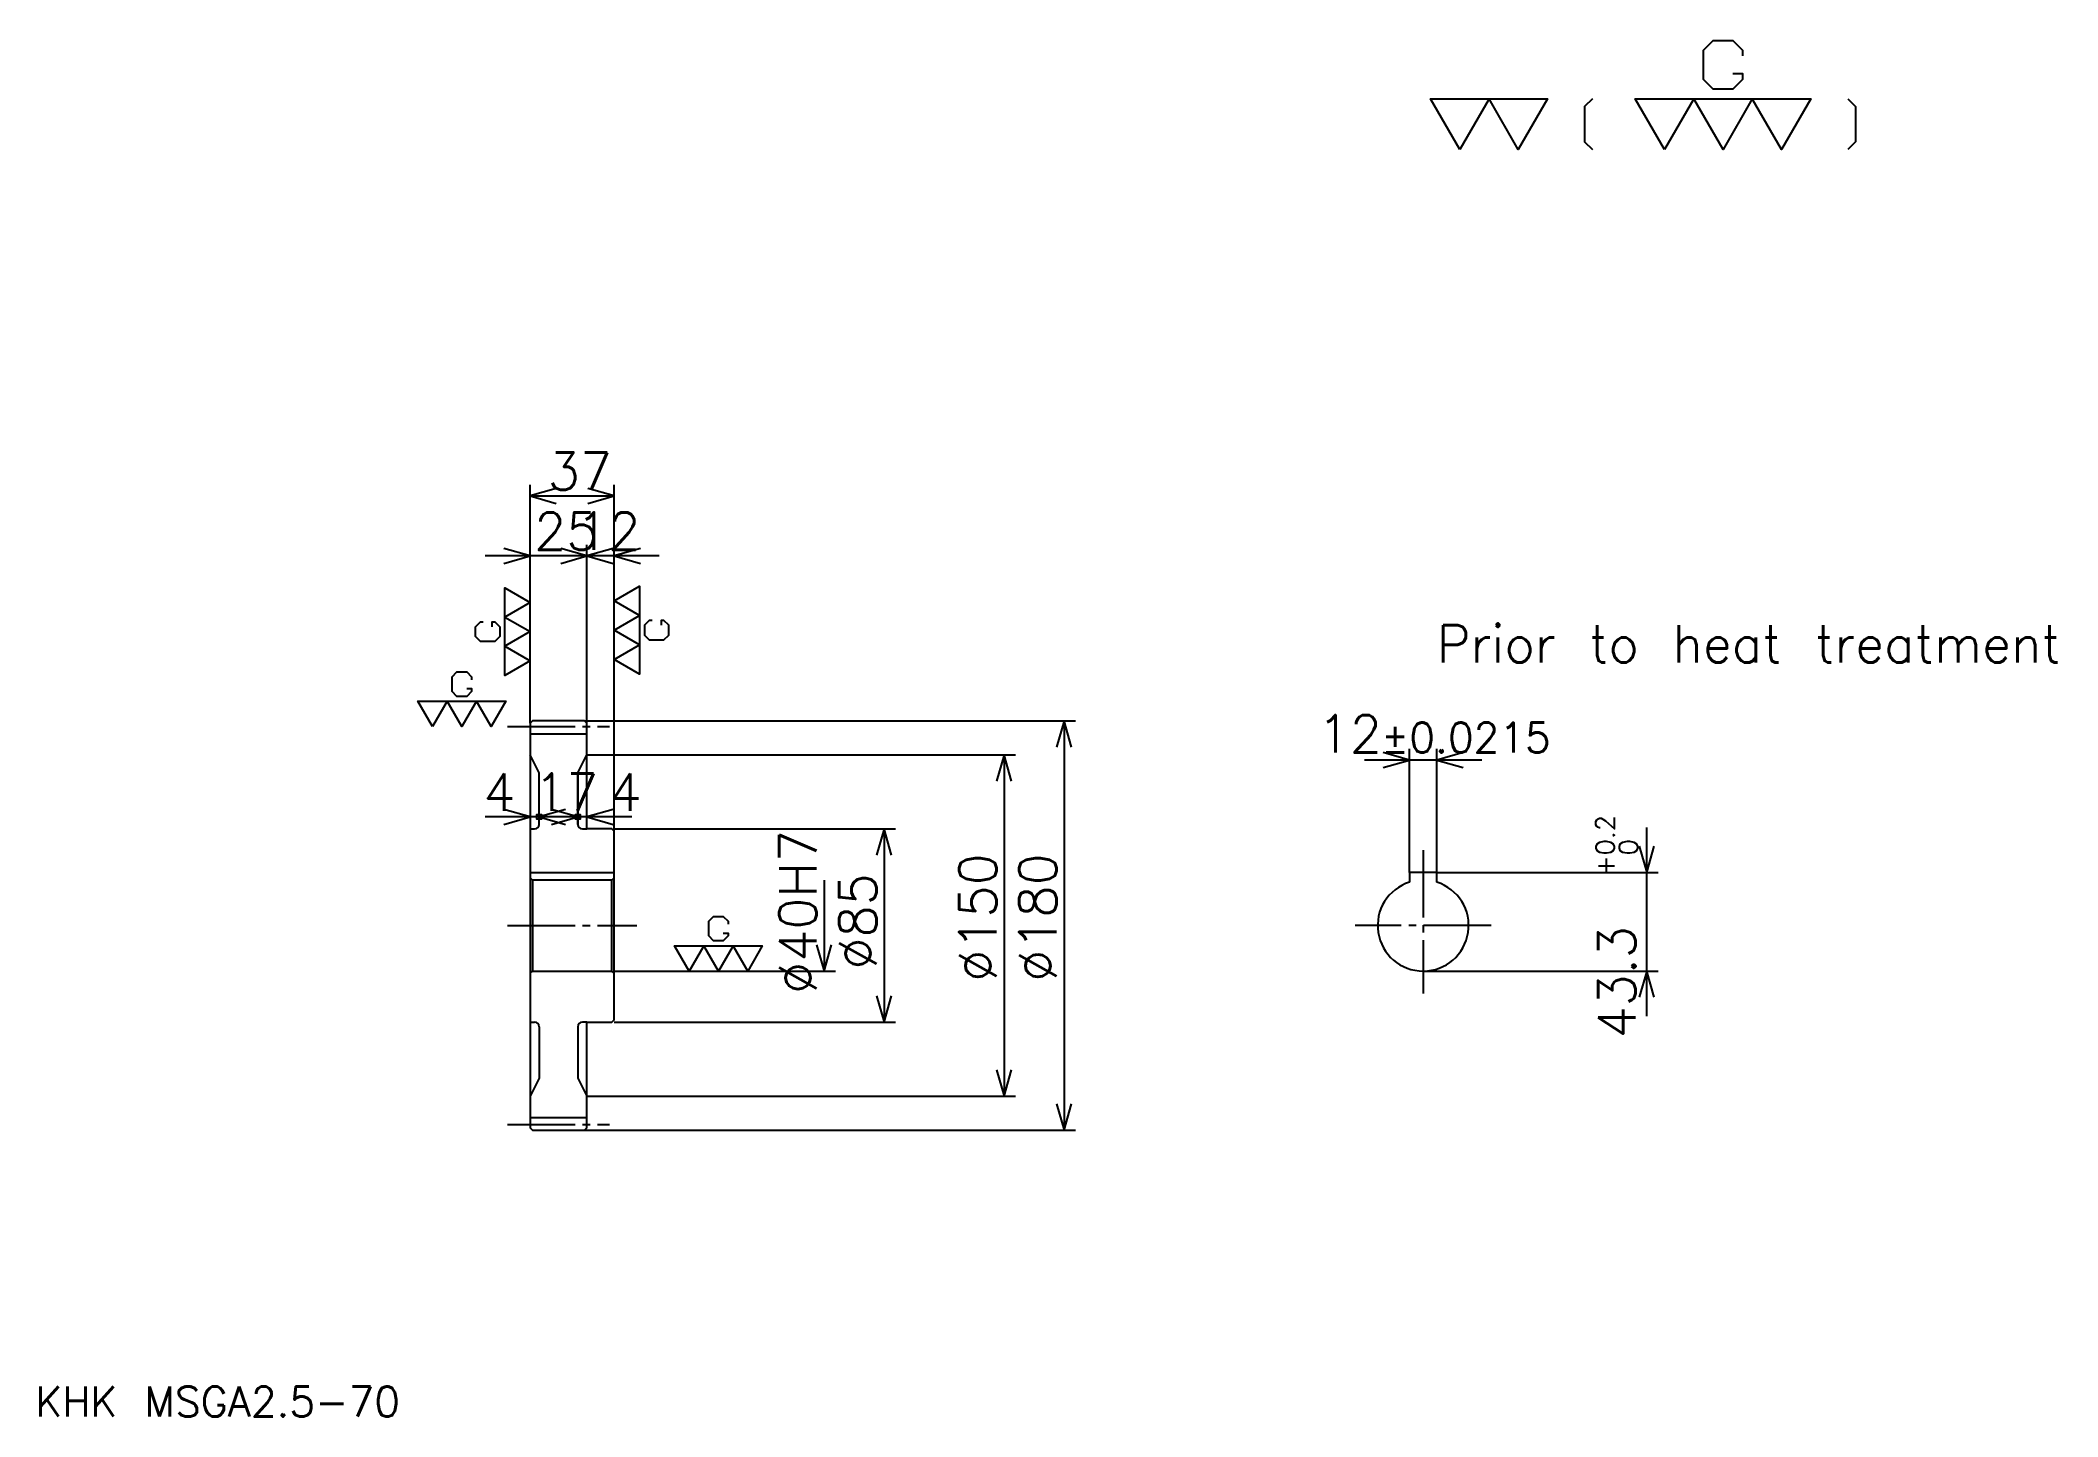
# Model space of a CAD drawing. Extents: x 35 to 922, y 36 to 642.
import ezdxf

# ---------------------------------------------------------------- set-up
doc = ezdxf.new("R2010")
doc.units = 0
doc.linetypes.add('DASHDOT', pattern=[39.567567, 29.675676, -3.297297, 3.297297, -3.297297])
doc.layers.get('0').update_dxf_attribs({"linetype": 'CONTINUOUS'})
doc.layers.add('DASHDOT', color=6, linetype='DASHDOT')
doc.styles.add('KANJI', font='TXT', dxfattribs={"bigfont": 'BIGFONT'})

msp = doc.modelspace()

# ---------------------------------------------------------------- linework, layer by layer
at = {"color": 5}
for p, q in [((250.594589, 342.243225), (250.594589, 446.108093)), ((287.594604, 342.243225), (287.594604, 446.108093)), ((250.594589, 441.16217), (287.594604, 441.16217)), ((275.594604, 342.243225), (275.594604, 419.729736)), ((295.378357, 414.783783), (230.810806, 414.783783)), ((307.378357, 414.783783), (255.810806, 414.783783)), ((250.594589, 341.243225), (250.594589, 342.243225)), ((274.594604, 342.243225), (287.594604, 342.243225)), ((275.594604, 341.243225), (275.594604, 342.243225)), ((287.594604, 342.243225), (490.378387, 342.243225)), ((287.594604, 293.743225), (287.594604, 342.243225)), ((485.432434, 342.243225), (485.432434, 162.24324)), ((637.33783, 275.543243), (637.33783, 329.948639)), ((649.33783, 275.543243), (649.33783, 329.948639)), ((275.594604, 327.243225), (287.594604, 327.243225)), ((287.594604, 327.243225), (464, 327.243225)), ((459.054047, 327.243225), (459.054047, 177.24324)), ((669.121643, 325.002686), (617.554077, 325.002686)), ((274.378357, 300.040527), (230.810806, 300.040527)), ((291.378357, 300.040527), (234.810806, 300.040527)), ((295.378357, 300.040527), (251.810806, 300.040527)), ((287.594604, 294.743225), (411.243225, 294.743225)), ((406.297302, 294.743225), (406.297302, 209.74324)), ((741.66217, 212.459457), (741.66217, 295.327026)), ((649.33783, 275.543243), (746.608093, 275.543243)), ((379.918915, 272.243225), (379.918915, 232.24324)), ((287.594604, 232.24324), (384.864868, 232.24324)), ((643.33783, 232.24324), (746.608093, 232.24324)), ((287.594604, 209.74324), (411.243225, 209.74324)), ((275.594604, 177.24324), (287.594604, 177.24324)), ((287.594604, 177.24324), (464, 177.24324)), ((274.594604, 162.24324), (287.594604, 162.24324)), ((287.594604, 162.24324), (490.378387, 162.24324))]:
    msp.add_line(p, q, dxfattribs=at)
at = {"color": 4}
for p, q in [((250.594589, 336.618225), (275.594604, 336.618225)), ((271.594604, 319.392792), (271.594604, 296.743225)), ((250.594589, 294.743225), (252.594589, 294.743225)), ((273.594604, 294.743225), (275.594604, 294.743225)), ((250.594589, 275.543243), (287.594604, 275.543243)), ((287.594604, 273.243225), (286.594604, 272.243225)), ((250.594589, 231.24324), (251.594589, 232.24324)), ((287.594604, 231.24324), (286.594604, 232.24324)), ((250.594589, 209.74324), (252.594589, 209.74324)), ((271.594604, 207.74324), (271.594604, 185.093689)), ((275.594604, 209.74324), (273.594604, 209.74324)), ((250.594589, 167.86824), (275.594604, 167.86824))]:
    msp.add_line(p, q, dxfattribs=at)
at = {"color": 7}
for points in [[(779.481079, 626.948059), (783.767578, 626.948059), (783.767578, 624.376221), (779.481079, 620.089722), (770.908142, 620.089722), (766.621643, 624.376221), (766.621643, 637.235657), (770.908142, 641.522156), (779.481079, 641.522156), (783.767578, 637.235657), (783.767578, 634.663757)], [(659.459473, 593.513489), (646.600037, 615.803223), (698.037842, 615.803223), (685.178406, 593.513489), (672.318909, 615.803223), (659.459473, 593.513489)], [(717.755676, 615.803223), (714.326477, 612.374023), (714.326477, 596.942688), (717.755676, 593.513489)], [(749.475708, 593.513489), (736.616211, 615.803223), (813.772949, 615.803223), (800.913513, 593.513489), (788.054077, 615.803223), (775.19458, 593.513489), (762.335144, 615.803223), (749.475708, 593.513489)], [(830.061646, 615.803223), (833.490845, 612.374023), (833.490845, 596.942688), (830.061646, 593.513489)], [(250.594589, 368.621613), (239.449722, 362.191895), (239.449722, 400.770264), (250.594589, 394.340546), (239.449722, 387.910828), (250.594589, 381.481079), (239.449722, 375.051361), (250.594589, 368.621613)], [(287.594604, 395), (298.739441, 401.429749), (298.739441, 362.851349), (287.594604, 369.281067), (298.739441, 375.710815), (287.594604, 382.140533), (298.739441, 388.570251), (287.594604, 395)], [(233.877289, 383.624329), (233.877289, 385.767578), (235.163239, 385.767578), (237.306488, 383.624329), (237.306488, 379.33783), (235.163239, 377.19458), (228.733505, 377.19458), (226.590271, 379.33783), (226.590271, 383.624329), (228.733505, 385.767578), (230.019455, 385.767578)], [(304.31189, 386.427032), (303.02594, 386.427032), (300.88269, 384.283783), (300.88269, 379.997314), (303.02594, 377.854065), (309.455658, 377.854065), (311.598907, 379.997314), (311.598907, 384.283783), (309.455658, 386.427032), (308.169739, 386.427032), (308.169739, 384.283783)], [(222.732422, 356.460541), (224.875671, 356.460541), (224.875671, 355.174591), (222.732422, 353.031342), (218.445938, 353.031342), (216.302704, 355.174591), (216.302704, 361.604309), (218.445938, 363.747559), (222.732422, 363.747559), (224.875671, 361.604309), (224.875671, 360.318359)], [(207.729721, 339.743225), (201.299988, 350.888123), (239.878372, 350.888123), (233.448639, 339.743225), (227.018921, 350.888123), (220.589188, 339.743225), (214.159454, 350.888123), (207.729721, 339.743225)], [(335.570251, 248.960541), (337.713501, 248.960541), (337.713501, 247.674591), (335.570251, 245.531342), (331.283783, 245.531342), (329.140533, 247.674591), (329.140533, 254.104324), (331.283783, 256.247559), (335.570251, 256.247559), (337.713501, 254.104324), (337.713501, 252.818375)], [(320.567566, 232.24324), (314.137848, 243.388107), (352.716217, 243.388107), (346.286499, 232.24324), (339.85675, 243.388107), (333.427032, 232.24324), (326.997314, 243.388107), (320.567566, 232.24324)]]:
    msp.add_lwpolyline(points, dxfattribs=at)
at = {"color": 5}
for points in [[(262.135132, 444.459473), (250.594589, 441.16217), (262.135132, 437.864868)], [(276.054047, 437.864868), (287.594604, 441.16217), (276.054047, 444.459473)], [(239.054047, 411.486481), (250.594589, 414.783783), (239.054047, 418.081085)], [(264.054047, 411.486481), (275.594604, 414.783783), (264.054047, 418.081085)], [(287.135132, 418.081085), (275.594604, 414.783783), (287.135132, 411.486481)], [(299.135132, 418.081085), (287.594604, 414.783783), (299.135132, 411.486481)], [(488.729736, 330.702698), (485.432434, 342.243225), (482.135132, 330.702698)], [(625.797302, 321.705414), (637.33783, 325.002686), (625.797302, 328.299988)], [(660.878357, 328.299988), (649.33783, 325.002686), (660.878357, 321.705414)], [(462.351349, 315.702698), (459.054047, 327.243225), (455.756744, 315.702698)], [(239.054047, 296.743225), (250.594589, 300.040527), (239.054047, 303.33783)], [(266.135132, 303.33783), (254.594589, 300.040527), (266.135132, 296.743225)], [(260.054047, 296.743225), (271.594604, 300.040527), (260.054047, 303.33783)], [(287.135132, 303.33783), (275.594604, 300.040527), (287.135132, 296.743225)], [(254.594589, 300.040527), (253.605408, 301.029724), (255.583771, 301.029724), (255.583771, 299.051361), (253.605408, 299.051361), (253.605408, 301.029724), (254.594589, 300.040527), (255.583771, 299.051361), (255.583771, 301.029724), (254.594589, 300.040527)], [(271.594604, 300.040527), (270.605408, 301.029724), (272.583771, 301.029724), (272.583771, 299.051361), (270.605408, 299.051361), (270.605408, 301.029724), (271.594604, 300.040527), (272.583771, 299.051361), (272.583771, 301.029724), (271.594604, 300.040527)], [(409.594604, 283.202698), (406.297302, 294.743225), (403, 283.202698)], [(738.364868, 287.083771), (741.66217, 275.543243), (744.959473, 287.083771)], [(376.621613, 243.783783), (379.918915, 232.24324), (383.216217, 243.783783)], [(744.959473, 220.702698), (741.66217, 232.24324), (738.364868, 220.702698)], [(403, 221.283783), (406.297302, 209.74324), (409.594604, 221.283783)], [(455.756744, 188.783783), (459.054047, 177.24324), (462.351349, 188.783783)], [(482.135132, 173.783783), (485.432434, 162.24324), (488.729736, 173.783783)]]:
    msp.add_lwpolyline(points, dxfattribs=at)
at = {"color": 4}
for points in [[(275.594604, 341.243225), (274.594604, 342.243225), (251.594589, 342.243225), (250.594589, 341.243225), (250.594589, 231.24324)], [(250.594589, 231.24324), (250.594589, 163.24324), (251.594589, 162.24324), (274.594604, 162.24324), (275.594604, 163.24324), (275.594604, 209.74324), (286.594604, 209.74324), (287.594604, 210.74324), (287.594604, 293.743225), (286.594604, 294.743225), (275.594604, 294.743225), (275.594604, 341.243225)], [(254.594589, 296.743225), (254.594589, 319.392792), (250.594589, 327.243225)], [(271.594604, 296.743225), (271.594604, 319.392792), (275.594604, 327.243225)], [(649.33783, 271.322021), (649.33783, 275.543243), (637.33783, 275.543243), (637.33783, 271.322021)], [(250.594589, 273.243225), (251.594589, 272.243225), (251.594589, 232.24324), (286.594604, 232.24324), (286.594604, 272.243225), (251.594589, 272.243225)], [(254.594589, 207.74324), (254.594589, 185.093689), (250.594589, 177.24324)], [(271.594604, 207.74324), (271.594604, 185.093689), (275.594604, 177.24324)]]:
    msp.add_lwpolyline(points, dxfattribs=at)
for centre, radius, start, end in [((252.594589, 296.743225), 2, 270, 0), ((273.594604, 296.743225), 2, 180, 270), ((643.33783, 252.24324), 20, 107.457602748, 72.542397252), ((252.594589, 207.74324), 2, 0, 90), ((273.594604, 207.74324), 2, 90, 180)]:
    msp.add_arc(centre, radius, start, end, dxfattribs=at)
at = {"layer": 'DASHDOT', "color": 7}
for p, q in [((240.702698, 339.743225), (285.486481, 339.743225)), ((643.33783, 285.43512), (643.33783, 222.351349)), ((240.702698, 252.24324), (297.486481, 252.24324)), ((673.229736, 252.24324), (613.445923, 252.24324)), ((240.702698, 164.74324), (285.486481, 164.74324))]:
    msp.add_line(p, q, dxfattribs=at)

# ---------------------------------------------------------------- texts
at = {"color": 7, "style": 'KANJI'}
for s, height, p in [('37', 16.486486, (258.378387, 443.799988)), ('25', 16.486486, (252.378372, 417.421631)), ('12', 16.486486, (270.878357, 417.421631)), ('Prior to heat treatment', 16.486486, (649.33783, 367.867554)), ('12', 16.486486, (596.941589, 328.299988)), ('%%p0.0215', 13.189189, (624.801758, 328.299988)), ('4', 16.486486, (229.986481, 302.678375)), ('17', 16.486486, (252.378372, 302.678375)), ('4', 16.486486, (285.486481, 302.678375)), ('KHK MSGA2.5-70', 13.189189, (32.972973, 36.270271))]:
    msp.add_text(s, height=height, dxfattribs=at).set_placement(p)
for s, height, p in [('0.2', 8.243243, (727.483765, 283.14682)), ('%%c40H7', 16.486486, (376.621613, 222.155396)), ('0', 8.243243, (737.705383, 283.14682)), ('%%c150', 16.486486, (455.756744, 227.513519)), ('%%c180', 16.486486, (482.135132, 227.513519)), ('+', 8.243243, (727.483765, 273.914398)), ('%%c85', 16.486486, (403, 232.871613)), ('43.3', 16.486486, (736.716187, 202.554367))]:
    msp.add_text(s, height=height, rotation=90, dxfattribs=at).set_placement(p)

doc.saveas('drawing.dxf')
